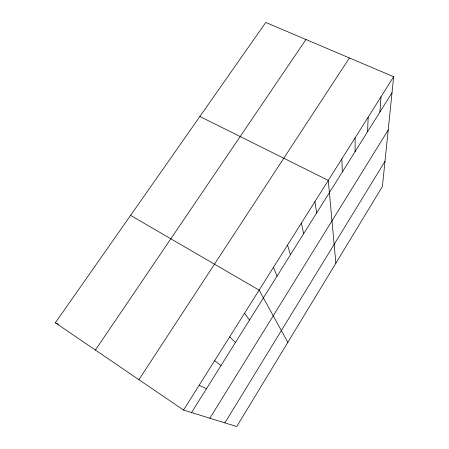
<?xml version="1.0" encoding="UTF-8"?>
<svg xmlns="http://www.w3.org/2000/svg" width="449" height="449" viewBox="0 0 449 449"><rect width="100%" height="100%" fill="white"/><g stroke="black" fill="none" stroke-linecap="round" stroke-linejoin="round"><path stroke-width="0.67" d="M355.069 151.661L355.108 137.86M367.585 131.692L368.174 117.133M379.899 112.048L381.021 96.76M393.65 76.723L382.413 186.515L236.724 426.55L183.523 410.06L55.35 322.792L265.763 22.45L393.65 76.723L183.523 410.06M224.87 422.874L384.995 161.298M209.863 418.221L388.2 130.002M191.538 412.547L392.011 92.724M138.898 379.674L349.406 57.949M95.384 350.046L305.977 39.512M55.35 322.792L58.443 324.24M199.878 116.493L328.292 180.408L335.863 263.215M199.199 385.186L206.417 388.812M130.586 215.397L259.124 290.127L287.831 342.346M214.594 360.772L221.037 365.486M229.703 336.795L235.399 342.57M244.548 313.25L249.521 320.047M273.447 267.408L277.044 276.129M287.517 245.087L290.464 254.729M301.341 223.153L303.659 233.676M314.934 201.595L316.64 212.972M341.818 158.946L342.346 171.961"/></g></svg>
